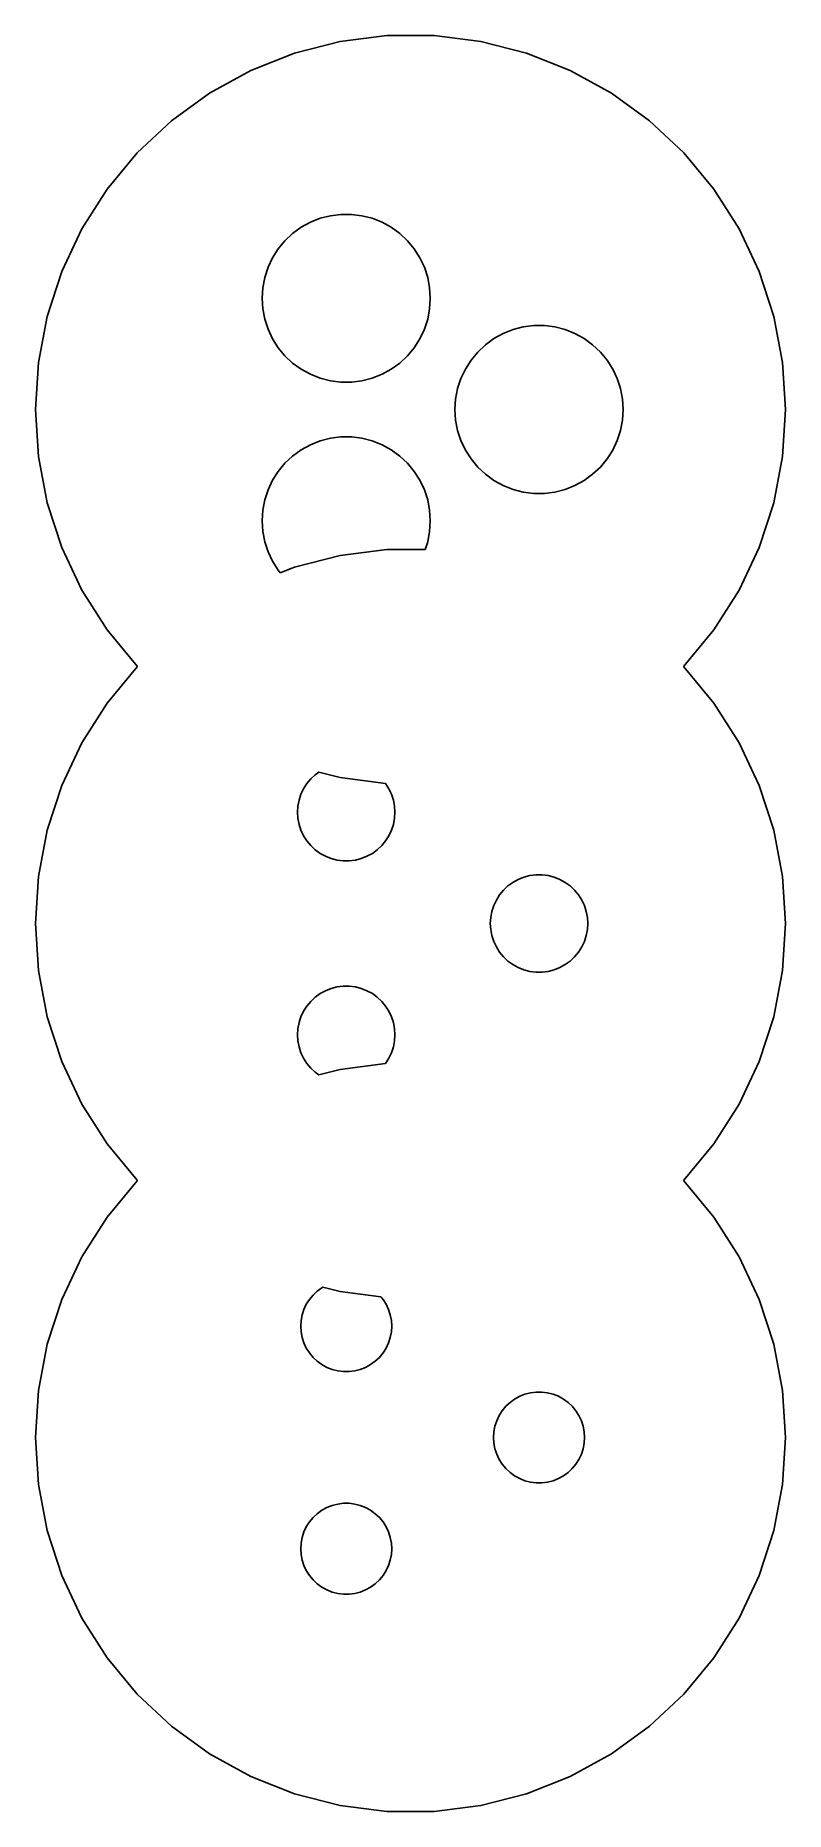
# Model space of a CAD drawing. Header units: metres. Extents: x -17.5 to 17.5, y -17.5 to 65.5.
import ezdxf

# ---------------------------------------------------------------- set-up
doc = ezdxf.new("R2010")
doc.units = ezdxf.units.M

msp = doc.modelspace()

# ---------------------------------------------------------------- linework, layer by layer
for p, q in [((-3.27916, 65.19), (-5.40779, 64.6435)), ((-1.09883, 65.4655), (-3.27916, 65.19)), ((1.09883, 65.4655), (-1.09883, 65.4655)), ((3.27916, 65.19), (1.09883, 65.4655)), ((5.40779, 64.6435), (3.27916, 65.19)), ((-5.40779, 64.6435), (-7.45113, 63.8345)), ((7.45113, 63.8345), (5.40779, 64.6435)), ((-7.45113, 63.8345), (-9.37697, 62.7757)), ((9.37697, 62.7757), (7.45113, 63.8345)), ((-9.37697, 62.7757), (-11.1549, 61.484)), ((11.1549, 61.484), (9.37697, 62.7757)), ((-11.1549, 61.484), (-12.7569, 59.9796)), ((12.7569, 59.9796), (11.1549, 61.484)), ((-12.7569, 59.9796), (-14.1578, 58.2862)), ((14.1578, 58.2862), (12.7569, 59.9796)), ((-14.1578, 58.2862), (-15.3354, 56.4307)), ((15.3354, 56.4307), (14.1578, 58.2862)), ((-15.3354, 56.4307), (-16.2711, 54.4422)), ((-5.50188, 56.2204), (-5.10312, 56.5101)), ((-5.10312, 56.5101), (-4.67117, 56.7476)), ((-4.67117, 56.7476), (-4.21289, 56.929)), ((-4.21289, 56.929), (-3.73546, 57.0516)), ((-3.73546, 57.0516), (-3.24644, 57.1134)), ((-3.24644, 57.1134), (-2.75354, 57.1134)), ((-2.75354, 57.1134), (-2.26453, 57.0516)), ((-2.26453, 57.0516), (-1.78709, 56.929)), ((-1.78709, 56.929), (-1.32881, 56.7476)), ((-1.32881, 56.7476), (-0.896866, 56.5101)), ((-0.896866, 56.5101), (-0.498108, 56.2204)), ((16.2711, 54.4422), (15.3354, 56.4307)), ((-6.17538, 55.5032), (-5.86119, 55.883)), ((-5.86119, 55.883), (-5.50188, 56.2204)), ((-0.498108, 56.2204), (-0.138794, 55.883)), ((-0.138794, 55.883), (0.175385, 55.5032)), ((-6.64937, 54.641), (-6.4395, 55.087)), ((-6.4395, 55.087), (-6.17538, 55.5032)), ((0.175385, 55.5032), (0.439499, 55.087)), ((0.439499, 55.087), (0.649368, 54.641)), ((-16.2711, 54.4422), (-16.9502, 52.3521)), ((-6.89404, 53.6881), (-6.80168, 54.1723)), ((-6.80168, 54.1723), (-6.64937, 54.641)), ((0.649368, 54.641), (0.801682, 54.1723)), ((0.801682, 54.1723), (0.894043, 53.6881)), ((16.9502, 52.3521), (16.2711, 54.4422)), ((-6.92499, 53.1962), (-6.89404, 53.6881)), ((-6.89404, 52.7042), (-6.92499, 53.1962)), ((0.894043, 53.6881), (0.924988, 53.1962)), ((0.924988, 53.1962), (0.894043, 52.7042)), ((-16.9502, 52.3521), (-17.362, 50.1933)), ((-6.80168, 52.22), (-6.89404, 52.7042)), ((0.894043, 52.7042), (0.801682, 52.22)), ((17.362, 50.1933), (16.9502, 52.3521)), ((-6.64937, 51.7513), (-6.80168, 52.22)), ((-6.4395, 51.3053), (-6.64937, 51.7513)), ((0.649368, 51.7513), (0.439499, 51.3053)), ((0.801682, 52.22), (0.649368, 51.7513)), ((3.89687, 51.314), (4.32881, 51.5514)), ((4.32881, 51.5514), (4.78709, 51.7329)), ((4.78709, 51.7329), (5.26453, 51.8555)), ((5.26453, 51.8555), (5.75354, 51.9173)), ((5.75354, 51.9173), (6.24644, 51.9173)), ((6.24644, 51.9173), (6.73546, 51.8555)), ((6.73546, 51.8555), (7.21289, 51.7329)), ((7.21289, 51.7329), (7.67117, 51.5514)), ((7.67117, 51.5514), (8.10312, 51.314)), ((-6.17538, 50.8891), (-6.4395, 51.3053)), ((-5.86119, 50.5093), (-6.17538, 50.8891)), ((0.175385, 50.8891), (-0.138794, 50.5093)), ((0.439499, 51.3053), (0.175385, 50.8891)), ((2.8246, 50.3071), (3.13879, 50.6868)), ((3.13879, 50.6868), (3.49811, 51.0243)), ((3.49811, 51.0243), (3.89687, 51.314)), ((8.10312, 51.314), (8.50188, 51.0243)), ((8.50188, 51.0243), (8.86119, 50.6868)), ((8.86119, 50.6868), (9.17538, 50.3071)), ((-17.362, 50.1933), (-17.5, 48)), ((-5.50188, 50.1719), (-5.86119, 50.5093)), ((-5.10312, 49.8822), (-5.50188, 50.1719)), ((-4.67117, 49.6447), (-5.10312, 49.8822)), ((-0.896866, 49.8822), (-1.32881, 49.6447)), ((-0.498108, 50.1719), (-0.896866, 49.8822)), ((-0.138794, 50.5093), (-0.498108, 50.1719)), ((2.35062, 49.4449), (2.56049, 49.8909)), ((2.56049, 49.8909), (2.8246, 50.3071)), ((9.17538, 50.3071), (9.4395, 49.8909)), ((9.4395, 49.8909), (9.64937, 49.4449)), ((17.5, 48), (17.362, 50.1933)), ((-4.21289, 49.4632), (-4.67117, 49.6447)), ((-3.73546, 49.3407), (-4.21289, 49.4632)), ((-3.24644, 49.2789), (-3.73546, 49.3407)), ((-2.75354, 49.2789), (-3.24644, 49.2789)), ((-2.26453, 49.3407), (-2.75354, 49.2789)), ((-1.78709, 49.4632), (-2.26453, 49.3407)), ((-1.32881, 49.6447), (-1.78709, 49.4632)), ((2.10594, 48.4919), (2.1983, 48.9761)), ((2.1983, 48.9761), (2.35062, 49.4449)), ((9.64937, 49.4449), (9.80168, 48.9761)), ((9.80168, 48.9761), (9.89404, 48.4919)), ((2.075, 48), (2.10594, 48.4919)), ((9.89404, 48.4919), (9.92499, 48)), ((-17.5, 48), (-17.362, 45.8067)), ((2.10594, 47.5081), (2.075, 48)), ((2.1983, 47.0239), (2.10594, 47.5081)), ((9.89404, 47.5081), (9.80168, 47.0239)), ((9.92499, 48), (9.89404, 47.5081)), ((17.362, 45.8067), (17.5, 48)), ((-4.67117, 46.3553), (-4.21289, 46.5368)), ((-4.21289, 46.5368), (-3.73546, 46.6593)), ((-3.73546, 46.6593), (-3.24644, 46.7211)), ((-3.24644, 46.7211), (-2.75354, 46.7211)), ((-2.75354, 46.7211), (-2.26453, 46.6593)), ((-2.26453, 46.6593), (-1.78709, 46.5368)), ((-1.78709, 46.5368), (-1.32881, 46.3553)), ((2.35062, 46.5551), (2.1983, 47.0239)), ((2.56049, 46.1091), (2.35062, 46.5551)), ((9.64937, 46.5551), (9.4395, 46.1091)), ((9.80168, 47.0239), (9.64937, 46.5551)), ((-17.362, 45.8067), (-16.9502, 43.6479)), ((-5.86119, 45.4907), (-5.50188, 45.8281)), ((-5.50188, 45.8281), (-5.10312, 46.1178)), ((-5.10312, 46.1178), (-4.67117, 46.3553)), ((-1.32881, 46.3553), (-0.896866, 46.1178)), ((-0.896866, 46.1178), (-0.498108, 45.8281)), ((-0.498108, 45.8281), (-0.138794, 45.4907)), ((2.8246, 45.6929), (2.56049, 46.1091)), ((3.13879, 45.3132), (2.8246, 45.6929)), ((9.17538, 45.6929), (8.86119, 45.3132)), ((9.4395, 46.1091), (9.17538, 45.6929)), ((16.9502, 43.6479), (17.362, 45.8067)), ((-6.4395, 44.6947), (-6.17538, 45.1109)), ((-6.17538, 45.1109), (-5.86119, 45.4907)), ((-0.138794, 45.4907), (0.175385, 45.1109)), ((0.175385, 45.1109), (0.439499, 44.6947)), ((3.49811, 44.9757), (3.13879, 45.3132)), ((3.89687, 44.686), (3.49811, 44.9757)), ((8.50188, 44.9757), (8.10312, 44.686)), ((8.86119, 45.3132), (8.50188, 44.9757)), ((-6.80168, 43.78), (-6.64937, 44.2487)), ((-6.64937, 44.2487), (-6.4395, 44.6947)), ((0.439499, 44.6947), (0.649368, 44.2487)), ((0.649368, 44.2487), (0.801682, 43.78)), ((4.32881, 44.4486), (3.89687, 44.686)), ((4.78709, 44.2671), (4.32881, 44.4486)), ((5.26453, 44.1445), (4.78709, 44.2671)), ((5.75354, 44.0827), (5.26453, 44.1445)), ((6.24644, 44.0827), (5.75354, 44.0827)), ((6.73546, 44.1445), (6.24644, 44.0827)), ((7.21289, 44.2671), (6.73546, 44.1445)), ((7.67117, 44.4486), (7.21289, 44.2671)), ((8.10312, 44.686), (7.67117, 44.4486)), ((-16.9502, 43.6479), (-16.2711, 41.5578)), ((-6.92499, 42.8038), (-6.89404, 43.2958)), ((-6.89404, 43.2958), (-6.80168, 43.78)), ((0.801682, 43.78), (0.894043, 43.2958)), ((0.894043, 43.2958), (0.924988, 42.8038)), ((16.2711, 41.5578), (16.9502, 43.6479)), ((-6.89404, 42.3119), (-6.92499, 42.8038)), ((-6.80168, 41.8277), (-6.89404, 42.3119)), ((0.894043, 42.3119), (0.801682, 41.8277)), ((0.924988, 42.8038), (0.894043, 42.3119)), ((-16.2711, 41.5578), (-15.3354, 39.5693)), ((-6.64937, 41.359), (-6.80168, 41.8277)), ((0.801682, 41.8277), (0.683975, 41.4655)), ((15.3354, 39.5693), (16.2711, 41.5578)), ((-6.4395, 40.913), (-6.64937, 41.359)), ((-6.17538, 40.4968), (-6.4395, 40.913)), ((-5.40779, 40.6435), (-6.07741, 40.3784)), ((-3.27916, 41.19), (-5.40779, 40.6435)), ((-1.09883, 41.4655), (-3.27916, 41.19)), ((0.683975, 41.4655), (-1.09883, 41.4655)), ((-6.07741, 40.3784), (-6.17538, 40.4968)), ((-15.3354, 39.5693), (-14.1578, 37.7138)), ((14.1578, 37.7138), (15.3354, 39.5693)), ((-14.1578, 37.7138), (-12.7569, 36.0204)), ((12.7569, 36.0204), (14.1578, 37.7138)), ((-12.7569, 35.9796), (-14.1578, 34.2862)), ((-12.7569, 36.0204), (-12.7352, 36)), ((-12.7352, 36), (-12.7569, 35.9796)), ((12.7352, 36), (12.7569, 36.0204)), ((12.7569, 35.9796), (12.7352, 36)), ((14.1578, 34.2862), (12.7569, 35.9796)), ((-14.1578, 34.2862), (-15.3354, 32.4307)), ((15.3354, 32.4307), (14.1578, 34.2862)), ((-15.3354, 32.4307), (-16.2711, 30.4422)), ((16.2711, 30.4422), (15.3354, 32.4307)), ((-4.8405, 30.5334), (-4.6584, 30.7535)), ((-4.6584, 30.7535), (-4.45013, 30.9491)), ((-4.45013, 30.9491), (-4.28581, 31.0685)), ((-4.28581, 31.0685), (-3.27916, 30.81)), ((-3.27916, 30.81), (-1.16766, 30.5432)), ((-16.2711, 30.4422), (-16.9502, 28.3521)), ((-5.20352, 29.7619), (-5.11523, 30.0336)), ((-5.11523, 30.0336), (-4.99359, 30.2921)), ((-4.99359, 30.2921), (-4.8405, 30.5334)), ((-1.16766, 30.5432), (-1.15948, 30.5334)), ((-1.15948, 30.5334), (-1.00639, 30.2921)), ((-1.00639, 30.2921), (-0.88475, 30.0336)), ((-0.88475, 30.0336), (-0.796463, 29.7619)), ((16.9502, 28.3521), (16.2711, 30.4422)), ((-5.27499, 29.1962), (-5.25705, 29.4813)), ((-5.25705, 28.911), (-5.27499, 29.1962)), ((-5.25705, 29.4813), (-5.20352, 29.7619)), ((-0.796463, 29.7619), (-0.742935, 29.4813)), ((-0.742935, 29.4813), (-0.724991, 29.1962)), ((-0.724991, 29.1962), (-0.742935, 28.911)), ((-16.9502, 28.3521), (-17.362, 26.1933)), ((-5.20352, 28.6304), (-5.25705, 28.911)), ((-5.11523, 28.3587), (-5.20352, 28.6304)), ((-4.99359, 28.1002), (-5.11523, 28.3587)), ((-0.88475, 28.3587), (-1.00639, 28.1002)), ((-0.796463, 28.6304), (-0.88475, 28.3587)), ((-0.742935, 28.911), (-0.796463, 28.6304)), ((17.362, 26.1933), (16.9502, 28.3521)), ((-4.8405, 27.8589), (-4.99359, 28.1002)), ((-4.6584, 27.6388), (-4.8405, 27.8589)), ((-4.45013, 27.4432), (-4.6584, 27.6388)), ((-4.21899, 27.2753), (-4.45013, 27.4432)), ((-1.54985, 27.4432), (-1.78099, 27.2753)), ((-1.34158, 27.6388), (-1.54985, 27.4432)), ((-1.15948, 27.8589), (-1.34158, 27.6388)), ((-1.00639, 28.1002), (-1.15948, 27.8589)), ((-3.96864, 27.1377), (-4.21899, 27.2753)), ((-3.703, 27.0325), (-3.96864, 27.1377)), ((-3.42628, 26.9614), (-3.703, 27.0325)), ((-3.14284, 26.9256), (-3.42628, 26.9614)), ((-2.85715, 26.9256), (-3.14284, 26.9256)), ((-2.5737, 26.9614), (-2.85715, 26.9256)), ((-2.29698, 27.0325), (-2.5737, 26.9614)), ((-2.03134, 27.1377), (-2.29698, 27.0325)), ((-1.78099, 27.2753), (-2.03134, 27.1377)), ((-17.362, 26.1933), (-17.5, 24)), ((4.34158, 25.5573), (4.54985, 25.7529)), ((4.54985, 25.7529), (4.78099, 25.9208)), ((4.78099, 25.9208), (5.03134, 26.0585)), ((5.03134, 26.0585), (5.29698, 26.1637)), ((5.29698, 26.1637), (5.5737, 26.2347)), ((5.5737, 26.2347), (5.85715, 26.2705)), ((5.85715, 26.2705), (6.14284, 26.2705)), ((6.14284, 26.2705), (6.42628, 26.2347)), ((6.42628, 26.2347), (6.703, 26.1637)), ((6.703, 26.1637), (6.96864, 26.0585)), ((6.96864, 26.0585), (7.21899, 25.9208)), ((7.21899, 25.9208), (7.45013, 25.7529)), ((7.45013, 25.7529), (7.6584, 25.5573)), ((17.5, 24), (17.362, 26.1933)), ((3.88475, 24.8375), (4.00639, 25.096)), ((4.00639, 25.096), (4.15948, 25.3372)), ((4.15948, 25.3372), (4.34158, 25.5573)), ((7.6584, 25.5573), (7.8405, 25.3372)), ((7.8405, 25.3372), (7.99359, 25.096)), ((7.99359, 25.096), (8.11523, 24.8375)), ((3.72499, 24), (3.74294, 24.2851)), ((3.74294, 24.2851), (3.79646, 24.5658)), ((3.79646, 24.5658), (3.88475, 24.8375)), ((8.11523, 24.8375), (8.20352, 24.5658)), ((8.20352, 24.5658), (8.25705, 24.2851)), ((8.25705, 24.2851), (8.27499, 24)), ((-17.5, 24), (-17.362, 21.8067)), ((3.74294, 23.7149), (3.72499, 24)), ((3.79646, 23.4342), (3.74294, 23.7149)), ((3.88475, 23.1625), (3.79646, 23.4342)), ((8.20352, 23.4342), (8.11523, 23.1625)), ((8.25705, 23.7149), (8.20352, 23.4342)), ((8.27499, 24), (8.25705, 23.7149)), ((17.362, 21.8067), (17.5, 24)), ((4.00639, 22.904), (3.88475, 23.1625)), ((4.15948, 22.6628), (4.00639, 22.904)), ((4.34158, 22.4427), (4.15948, 22.6628)), ((4.54985, 22.2471), (4.34158, 22.4427)), ((7.6584, 22.4427), (7.45013, 22.2471)), ((7.8405, 22.6628), (7.6584, 22.4427)), ((7.99359, 22.904), (7.8405, 22.6628)), ((8.11523, 23.1625), (7.99359, 22.904)), ((-17.362, 21.8067), (-16.9502, 19.6479)), ((4.78099, 22.0792), (4.54985, 22.2471)), ((5.03134, 21.9415), (4.78099, 22.0792)), ((5.29698, 21.8363), (5.03134, 21.9415)), ((5.5737, 21.7653), (5.29698, 21.8363)), ((5.85715, 21.7295), (5.5737, 21.7653)), ((6.14284, 21.7295), (5.85715, 21.7295)), ((6.42628, 21.7653), (6.14284, 21.7295)), ((6.703, 21.8363), (6.42628, 21.7653)), ((6.96864, 21.9415), (6.703, 21.8363)), ((7.21899, 22.0792), (6.96864, 21.9415)), ((7.45013, 22.2471), (7.21899, 22.0792)), ((16.9502, 19.6479), (17.362, 21.8067)), ((-4.21899, 20.7247), (-3.96864, 20.8623)), ((-3.96864, 20.8623), (-3.703, 20.9675)), ((-3.703, 20.9675), (-3.42628, 21.0386)), ((-3.42628, 21.0386), (-3.14284, 21.0744)), ((-3.14284, 21.0744), (-2.85715, 21.0744)), ((-2.85715, 21.0744), (-2.5737, 21.0386)), ((-2.5737, 21.0386), (-2.29698, 20.9675)), ((-2.29698, 20.9675), (-2.03134, 20.8623)), ((-2.03134, 20.8623), (-1.78099, 20.7247)), ((-4.99359, 19.8998), (-4.8405, 20.1411)), ((-4.8405, 20.1411), (-4.6584, 20.3612)), ((-4.6584, 20.3612), (-4.45013, 20.5568)), ((-4.45013, 20.5568), (-4.21899, 20.7247)), ((-1.78099, 20.7247), (-1.54985, 20.5568)), ((-1.54985, 20.5568), (-1.34158, 20.3612)), ((-1.34158, 20.3612), (-1.15948, 20.1411)), ((-1.15948, 20.1411), (-1.00639, 19.8998)), ((-16.9502, 19.6479), (-16.2711, 17.5578)), ((-5.27499, 18.8038), (-5.25705, 19.089)), ((-5.25705, 19.089), (-5.20352, 19.3696)), ((-5.20352, 19.3696), (-5.11523, 19.6413)), ((-5.11523, 19.6413), (-4.99359, 19.8998)), ((-1.00639, 19.8998), (-0.88475, 19.6413)), ((-0.88475, 19.6413), (-0.796463, 19.3696)), ((-0.796463, 19.3696), (-0.742935, 19.089)), ((-0.742935, 19.089), (-0.724991, 18.8038)), ((16.2711, 17.5578), (16.9502, 19.6479)), ((-5.25705, 18.5187), (-5.27499, 18.8038)), ((-5.20352, 18.2381), (-5.25705, 18.5187)), ((-0.742935, 18.5187), (-0.796463, 18.2381)), ((-0.724991, 18.8038), (-0.742935, 18.5187)), ((-16.2711, 17.5578), (-15.3354, 15.5693)), ((-5.11523, 17.9664), (-5.20352, 18.2381)), ((-4.99359, 17.7079), (-5.11523, 17.9664)), ((-4.8405, 17.4666), (-4.99359, 17.7079)), ((-4.6584, 17.2465), (-4.8405, 17.4666)), ((-1.16766, 17.4568), (-3.27916, 17.19)), ((-1.15948, 17.4666), (-1.16766, 17.4568)), ((-1.00639, 17.7079), (-1.15948, 17.4666)), ((-0.88475, 17.9664), (-1.00639, 17.7079)), ((-0.796463, 18.2381), (-0.88475, 17.9664)), ((15.3354, 15.5693), (16.2711, 17.5578)), ((-4.45013, 17.0509), (-4.6584, 17.2465)), ((-4.28581, 16.9315), (-4.45013, 17.0509)), ((-3.27916, 17.19), (-4.28581, 16.9315)), ((-15.3354, 15.5693), (-14.1578, 13.7138)), ((14.1578, 13.7138), (15.3354, 15.5693)), ((-14.1578, 13.7138), (-12.7569, 12.0204)), ((12.7569, 12.0204), (14.1578, 13.7138)), ((-12.7569, 11.9796), (-14.1578, 10.2862)), ((-12.7569, 12.0204), (-12.7352, 12)), ((-12.7352, 12), (-12.7569, 11.9796)), ((12.7352, 12), (12.7569, 12.0204)), ((12.7569, 11.9796), (12.7352, 12)), ((14.1578, 10.2862), (12.7569, 11.9796)), ((-14.1578, 10.2862), (-15.3354, 8.43068)), ((15.3354, 8.43068), (14.1578, 10.2862)), ((-15.3354, 8.43068), (-16.2711, 6.44217)), ((16.2711, 6.44217), (15.3354, 8.43068)), ((-4.71915, 6.44519), (-4.54906, 6.6508)), ((-4.54906, 6.6508), (-4.35452, 6.83348)), ((-4.35452, 6.83348), (-4.13863, 6.99034)), ((-4.13863, 6.99034), (-4.08864, 7.01782)), ((-4.08864, 7.01782), (-3.27916, 6.80998)), ((-3.27916, 6.80998), (-1.38463, 6.57065)), ((-16.2711, 6.44217), (-16.9502, 4.35207)), ((-5.05823, 5.72461), (-4.97577, 5.97841)), ((-4.97577, 5.97841), (-4.86214, 6.21986)), ((-4.86214, 6.21986), (-4.71915, 6.44519)), ((-1.38463, 6.57065), (-1.28084, 6.44519)), ((-1.28084, 6.44519), (-1.13785, 6.21986)), ((-1.13785, 6.21986), (-1.02422, 5.97841)), ((-1.02422, 5.97841), (-0.941757, 5.72461)), ((16.9502, 4.35207), (16.2711, 6.44217)), ((-5.125, 5.19615), (-5.10823, 5.46248)), ((-5.10823, 4.92981), (-5.125, 5.19615)), ((-5.10823, 5.46248), (-5.05823, 5.72461)), ((-0.941757, 5.72461), (-0.891754, 5.46248)), ((-0.891754, 5.46248), (-0.875, 5.19615)), ((-0.875, 5.19615), (-0.891754, 4.92981)), ((-16.9502, 4.35207), (-17.362, 2.19333)), ((-5.05823, 4.66768), (-5.10823, 4.92981)), ((-4.97577, 4.41388), (-5.05823, 4.66768)), ((-4.86214, 4.17242), (-4.97577, 4.41388)), ((-4.71915, 3.9471), (-4.86214, 4.17242)), ((-1.13785, 4.17242), (-1.28084, 3.9471)), ((-1.02422, 4.41388), (-1.13785, 4.17242)), ((-0.941757, 4.66768), (-1.02422, 4.41388)), ((-0.891754, 4.92981), (-0.941757, 4.66768)), ((17.362, 2.19333), (16.9502, 4.35207)), ((-4.54906, 3.74149), (-4.71915, 3.9471)), ((-4.35452, 3.55881), (-4.54906, 3.74149)), ((-4.13863, 3.40195), (-4.35452, 3.55881)), ((-3.90477, 3.27339), (-4.13863, 3.40195)), ((-1.86136, 3.40195), (-2.09521, 3.27339)), ((-1.64546, 3.55881), (-1.86136, 3.40195)), ((-1.45093, 3.74149), (-1.64546, 3.55881)), ((-1.28084, 3.9471), (-1.45093, 3.74149)), ((-3.65665, 3.17516), (-3.90477, 3.27339)), ((-3.39818, 3.10878), (-3.65665, 3.17516)), ((-3.13342, 3.07533), (-3.39818, 3.10878)), ((-2.86656, 3.07533), (-3.13342, 3.07533)), ((-2.60181, 3.10878), (-2.86656, 3.07533)), ((-2.34334, 3.17516), (-2.60181, 3.10878)), ((-2.09521, 3.27339), (-2.34334, 3.17516)), ((-17.362, 2.19333), (-17.5, 0)), ((4.64546, 1.63733), (4.86136, 1.79419)), ((4.86136, 1.79419), (5.09521, 1.92274)), ((5.09521, 1.92274), (5.34334, 2.02098)), ((5.34334, 2.02098), (5.60181, 2.08736)), ((5.60181, 2.08736), (5.86656, 2.1208)), ((5.86656, 2.1208), (6.13342, 2.1208)), ((6.13342, 2.1208), (6.39818, 2.08736)), ((6.39818, 2.08736), (6.65665, 2.02098)), ((6.65665, 2.02098), (6.90477, 1.92274)), ((6.90477, 1.92274), (7.13863, 1.79419)), ((7.13863, 1.79419), (7.35452, 1.63733)), ((17.5, 0), (17.362, 2.19333)), ((4.02422, 0.782257), (4.13785, 1.02371)), ((4.13785, 1.02371), (4.28084, 1.24904)), ((4.28084, 1.24904), (4.45093, 1.45465)), ((4.45093, 1.45465), (4.64546, 1.63733)), ((7.35452, 1.63733), (7.54906, 1.45465)), ((7.54906, 1.45465), (7.71915, 1.24904)), ((7.71915, 1.24904), (7.86214, 1.02371)), ((7.86214, 1.02371), (7.97577, 0.782257)), ((-17.5, 0), (-17.362, -2.19333)), ((3.875, 0), (3.89175, 0.266327)), ((3.89175, -0.266327), (3.875, 0)), ((3.89175, 0.266327), (3.94176, 0.528458)), ((3.94176, 0.528458), (4.02422, 0.782257)), ((7.97577, 0.782257), (8.05823, 0.528458)), ((8.05823, 0.528458), (8.10823, 0.266327)), ((8.10823, 0.266327), (8.125, 0)), ((8.125, 0), (8.10823, -0.266327)), ((17.362, -2.19333), (17.5, 0)), ((3.94176, -0.528458), (3.89175, -0.266327)), ((4.02422, -0.782257), (3.94176, -0.528458)), ((4.13785, -1.02371), (4.02422, -0.782257)), ((7.97577, -0.782257), (7.86214, -1.02371)), ((8.05823, -0.528458), (7.97577, -0.782257)), ((8.10823, -0.266327), (8.05823, -0.528458)), ((4.28084, -1.24904), (4.13785, -1.02371)), ((4.45093, -1.45465), (4.28084, -1.24904)), ((4.64546, -1.63733), (4.45093, -1.45465)), ((4.86136, -1.79419), (4.64546, -1.63733)), ((7.35452, -1.63733), (7.13863, -1.79419)), ((7.54906, -1.45465), (7.35452, -1.63733)), ((7.71915, -1.24904), (7.54906, -1.45465)), ((7.86214, -1.02371), (7.71915, -1.24904)), ((-17.362, -2.19333), (-16.9502, -4.35207)), ((5.09521, -1.92274), (4.86136, -1.79419)), ((5.34334, -2.02098), (5.09521, -1.92274)), ((5.60181, -2.08736), (5.34334, -2.02098)), ((5.86656, -2.1208), (5.60181, -2.08736)), ((6.13342, -2.1208), (5.86656, -2.1208)), ((6.39818, -2.08736), (6.13342, -2.1208)), ((6.65665, -2.02098), (6.39818, -2.08736)), ((6.90477, -1.92274), (6.65665, -2.02098)), ((7.13863, -1.79419), (6.90477, -1.92274)), ((16.9502, -4.35207), (17.362, -2.19333)), ((-4.13863, -3.40195), (-3.90477, -3.27339)), ((-3.90477, -3.27339), (-3.65665, -3.17516)), ((-3.65665, -3.17516), (-3.39818, -3.10878)), ((-3.39818, -3.10878), (-3.13342, -3.07533)), ((-3.13342, -3.07533), (-2.86656, -3.07533)), ((-2.86656, -3.07533), (-2.60181, -3.10878)), ((-2.60181, -3.10878), (-2.34334, -3.17516)), ((-2.34334, -3.17516), (-2.09521, -3.27339)), ((-2.09521, -3.27339), (-1.86136, -3.40195)), ((-4.86214, -4.17242), (-4.71915, -3.9471)), ((-4.71915, -3.9471), (-4.54906, -3.74149)), ((-4.54906, -3.74149), (-4.35452, -3.55881)), ((-4.35452, -3.55881), (-4.13863, -3.40195)), ((-1.86136, -3.40195), (-1.64546, -3.55881)), ((-1.64546, -3.55881), (-1.45093, -3.74149)), ((-1.45093, -3.74149), (-1.28084, -3.9471)), ((-1.28084, -3.9471), (-1.13785, -4.17242)), ((-16.9502, -4.35207), (-16.2711, -6.44217)), ((-5.125, -5.19615), (-5.10823, -4.92981)), ((-5.10823, -4.92981), (-5.05823, -4.66768)), ((-5.05823, -4.66768), (-4.97577, -4.41388)), ((-4.97577, -4.41388), (-4.86214, -4.17242)), ((-1.13785, -4.17242), (-1.02422, -4.41388)), ((-1.02422, -4.41388), (-0.941757, -4.66768)), ((-0.941757, -4.66768), (-0.891754, -4.92981)), ((-0.891754, -4.92981), (-0.875, -5.19615)), ((16.2711, -6.44217), (16.9502, -4.35207)), ((-5.10823, -5.46248), (-5.125, -5.19615)), ((-5.05823, -5.72461), (-5.10823, -5.46248)), ((-4.97577, -5.97841), (-5.05823, -5.72461)), ((-0.941757, -5.72461), (-1.02422, -5.97841)), ((-0.891754, -5.46248), (-0.941757, -5.72461)), ((-0.875, -5.19615), (-0.891754, -5.46248)), ((-16.2711, -6.44217), (-15.3354, -8.43068)), ((-4.86214, -6.21986), (-4.97577, -5.97841)), ((-4.71915, -6.44519), (-4.86214, -6.21986)), ((-4.54906, -6.6508), (-4.71915, -6.44519)), ((-1.28084, -6.44519), (-1.45093, -6.6508)), ((-1.13785, -6.21986), (-1.28084, -6.44519)), ((-1.02422, -5.97841), (-1.13785, -6.21986)), ((15.3354, -8.43068), (16.2711, -6.44217)), ((-4.35452, -6.83348), (-4.54906, -6.6508)), ((-4.13863, -6.99034), (-4.35452, -6.83348)), ((-3.90477, -7.1189), (-4.13863, -6.99034)), ((-3.65665, -7.21713), (-3.90477, -7.1189)), ((-3.39818, -7.28351), (-3.65665, -7.21713)), ((-3.13342, -7.31696), (-3.39818, -7.28351)), ((-2.86656, -7.31696), (-3.13342, -7.31696)), ((-2.60181, -7.28351), (-2.86656, -7.31696)), ((-2.34334, -7.21713), (-2.60181, -7.28351)), ((-2.09521, -7.1189), (-2.34334, -7.21713)), ((-1.86136, -6.99034), (-2.09521, -7.1189)), ((-1.64546, -6.83348), (-1.86136, -6.99034)), ((-1.45093, -6.6508), (-1.64546, -6.83348)), ((-15.3354, -8.43068), (-14.1578, -10.2862)), ((14.1578, -10.2862), (15.3354, -8.43068)), ((-14.1578, -10.2862), (-12.7569, -11.9796)), ((12.7569, -11.9796), (14.1578, -10.2862)), ((-12.7569, -11.9796), (-11.1549, -13.484)), ((11.1549, -13.484), (12.7569, -11.9796)), ((-11.1549, -13.484), (-9.37697, -14.7757)), ((9.37697, -14.7757), (11.1549, -13.484)), ((-9.37697, -14.7757), (-7.45113, -15.8345)), ((7.45113, -15.8345), (9.37697, -14.7757)), ((-7.45113, -15.8345), (-5.40779, -16.6435)), ((5.40779, -16.6435), (7.45113, -15.8345)), ((-5.40779, -16.6435), (-3.27916, -17.19)), ((-3.27916, -17.19), (-1.09883, -17.4655)), ((1.09883, -17.4655), (3.27916, -17.19)), ((3.27916, -17.19), (5.40779, -16.6435)), ((-1.09883, -17.4655), (1.09883, -17.4655))]:
    msp.add_line(p, q)

doc.saveas('drawing.dxf')
